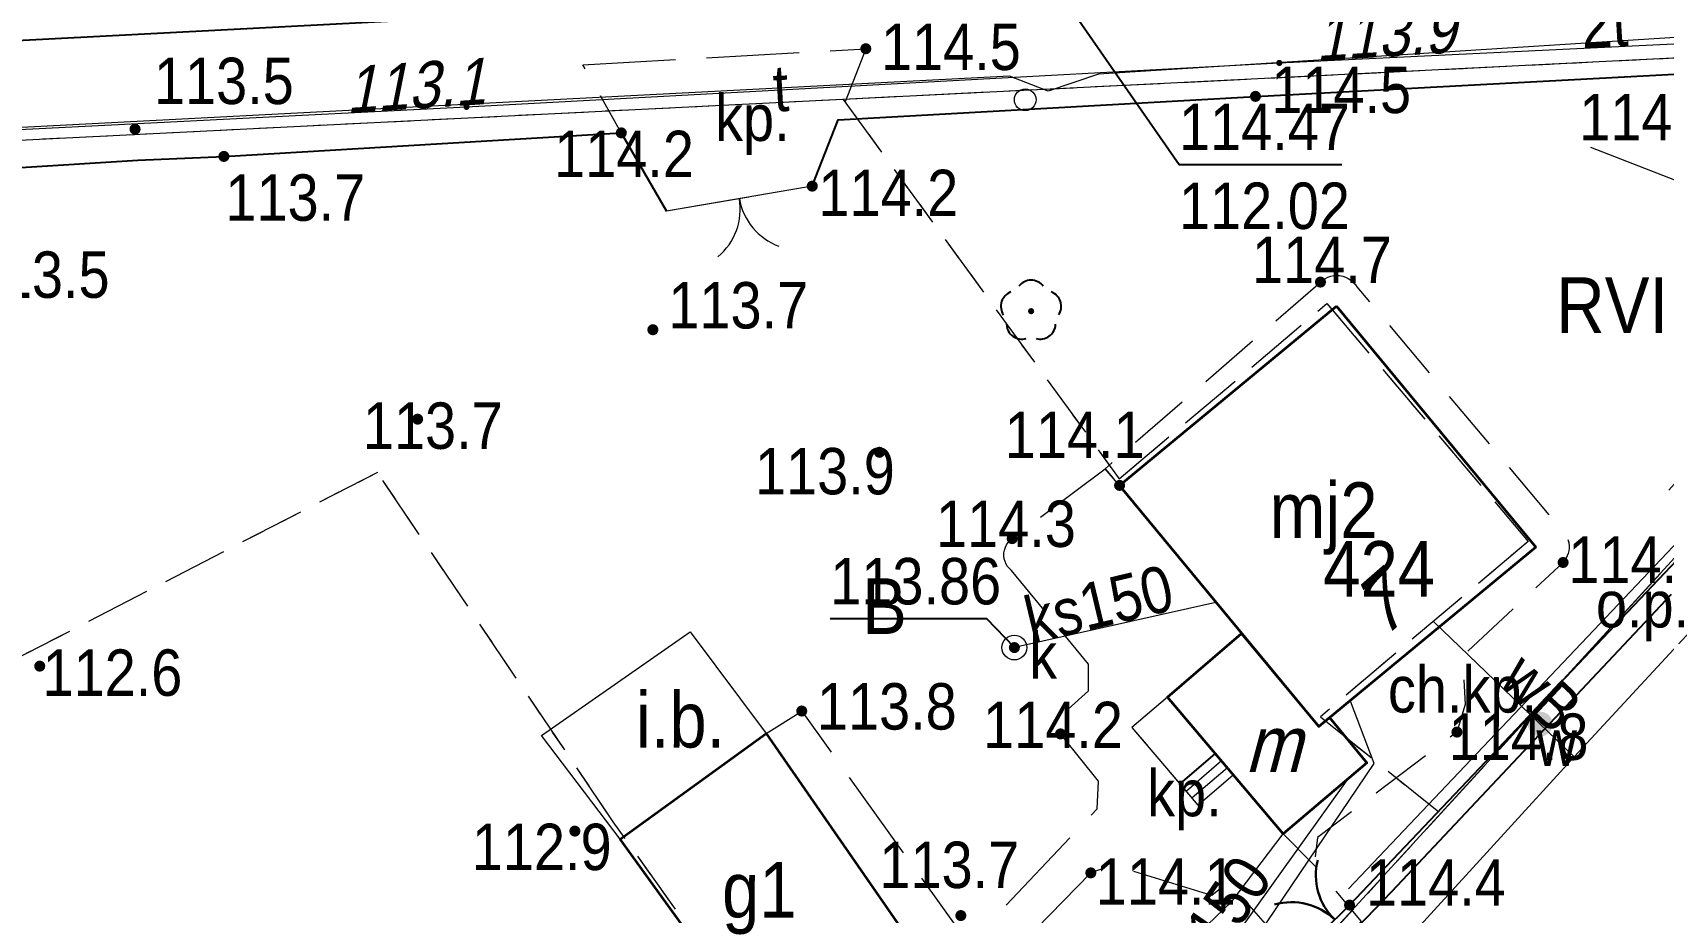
# Model space of a CAD drawing. Extents: x 6512885 to 6513481, y 5959590 to 5960000.
# Drawn here: x 6513154.6 to 6513207.3, y 5959928.8 to 5959957.2 of the extents above; entities that cross this region are included whole.
import ezdxf
from ezdxf.enums import TextEntityAlignment as Align

# ---------------------------------------------------------------- set-up
doc = ezdxf.new("R2010")
doc.units = 0
doc.header["$MEASUREMENT"] = 0
for name, pattern in [('2.0_1.0', [3, 2, -1]), ('217-1000', [2.8, 2.1, -0.7]), ('218-1000', [1.4, 0.7, -0.7]), ('219-1000', [0]), ('ktok02-1000', [0]), ('mz3.0_1.0', [4, 3, -1])]:
    doc.linetypes.add(name, pattern=pattern)
doc.layers.get('0').update_dxf_attribs({"color": 2, "linetype": 'CONTINUOUS', "lineweight": 5})
for name, color, linetype in [('210-Oznaczenie użytku', 7, 'CONTINUOUS'), ('217-Granica konturu klasyfikcyjnego', 7, 'CONTINUOUS'), ('218-Granica użytku', 7, 'CONTINUOUS'), ('219-Linia granicy', 7, 'CONTINUOUS'), ('238-Punkt adresowy budynku', 7, 'CONTINUOUS'), ('312-Budynek (powierzchnia)', 7, 'CONTINUOUS'), ('312-Numer ewidencyjny budynku', 7, 'CONTINUOUS'), ('312-Numer ewidencyjny budynku-Atr124', 7, 'CONTINUOUS'), ('352-schody (powierzchnia)', 7, 'CONTINUOUS'), ('510-Podpora jednosłupowa symb.-STPOW', 7, 'CONTINUOUS'), ('516-Kierunek linii eN-SEPOW', 7, 'CONTINUOUS'), ('626-Punkt rzędnej przewodu-STPOD', 7, 'CONTINUOUS'), ('626-Punkt rzędnej przewodu-STPOD-Atr2', 7, 'CONTINUOUS'), ('905-Brama w ogrodzeniu', 7, 'CONTINUOUS'), ('996-Tekst dodatkowy mały', 7, 'CONTINUOUS'), ('brama (linia)', 7, 'CONTINUOUS'), ('brama (linia) - symbol', 7, 'CONTINUOUS'), ('chodnik (powierzchnia)', 7, 'CONTINUOUS'), ('chodnik (powierzchnia)-Atr17', 7, 'CONTINUOUS'), ('drzewo liściaste (punkt)', 7, 'CONTINUOUS'), ('inna budowla (powierzchnia)', 7, 'CONTINUOUS'), ('inna budowla (powierzchnia)-Atr17', 7, 'CONTINUOUS'), ('inny obiekt przyrodniczy (linia)', 7, 'CONTINUOUS'), ('inny obiekt przyrodniczy (linia)-Atr17', 7, 'CONTINUOUS'), ('krawężnik (linia)', 7, 'CONTINUOUS'), ('ogrodzenie trwałe (linia)', 7, 'CONTINUOUS'), ('plac (powierzchnia)', 7, 'CONTINUOUS'), ('plac (powierzchnia)-Atr17', 7, 'CONTINUOUS'), ('przewód elektroenergetyczny (linia)', 7, 'CONTINUOUS'), ('przewód kanalizacyjny (linia)', 7, 'CONTINUOUS'), ('przewód kanalizacyjny (linia)-Atr1', 7, 'CONTINUOUS'), ('przewód telekomunikacyjny (linia)', 7, 'CONTINUOUS'), ('przewód telekomunikacyjny (linia)-Atr1', 7, 'CONTINUOUS'), ('przewód wodociągowy (linia)', 7, 'CONTINUOUS'), ('przewód wodociągowy (linia)-Atr1', 7, 'CONTINUOUS'), ('punkt o określonej wysokości (sieć kanalizacyjna)', 7, 'CONTINUOUS'), ('punkt o określonej wysokości (sieć kanalizacyjna)-Atr2', 7, 'CONTINUOUS'), ('punkt o określonej wysokości (sieć kanalizacyjna)-Atr3', 7, 'CONTINUOUS'), ('punkt wysokościowy naturalny', 7, 'CONTINUOUS'), ('punkt wysokościowy naturalny-Atr2', 7, 'CONTINUOUS'), ('właz okrągły - siec kanalizacyjna (punkt)', 7, 'CONTINUOUS'), ('właz okrągły - siec kanalizacyjna (punkt)-Atr17', 7, 'CONTINUOUS'), ('zasuwa - siec wodociągowa (punkt)', 7, 'CONTINUOUS'), ('zasuwa - siec wodociągowa (punkt)-Atr17', 7, 'CONTINUOUS')]:
    doc.layers.add(name, color=color, linetype=linetype)
doc.styles.get("Standard").update_dxf_attribs({"font": 'txt', "width": 0.75})
doc.linetypes.add('902-1000', pattern='A,5,0,[1,ksztalty.shx,S=1,R=0,X=0,Y=0],5', length=10)

# ---------------------------------------------------------------- blocks, each defined once
blk = doc.blocks.new('PW01')
at = {"linetype": 'Continuous', "lineweight": 13}
h = blk.add_hatch(color=0, dxfattribs=at)
edge = h.paths.add_edge_path()
edge.add_arc((0, 0), 0.18, 0, 360)
blk = doc.blocks.new('621')
at = {"linetype": 'Continuous', "lineweight": 0}
h = blk.add_hatch(color=0, dxfattribs=at)
edge = h.paths.add_edge_path()
edge.add_arc((0, 0), 0.1, 0, 360)
blk = doc.blocks.new('US22')
at = {"color": 0, "linetype": 'Continuous', "lineweight": 0}
blk.add_circle((0, 0), 0.4, dxfattribs=at)
blk = doc.blocks.new('510')
at = {"color": 0, "linetype": 'Continuous', "lineweight": 0}
blk.add_circle((0, 0), 0.35, dxfattribs=at)
blk = doc.blocks.new('OP021')
at = {"linetype": 'Continuous', "lineweight": 13}
h = blk.add_hatch(color=0, dxfattribs=at)
edge = h.paths.add_edge_path()
edge.add_arc((0, 0), 0.1, 0, 360)
at = {"color": 0, "linetype": 'Continuous', "lineweight": -3}
for centre, start, end in [((-0.476, 0.154), 110.388, 213.756), ((0, 0.5), 38.316, 141.684), ((0.476, 0.154), 326.244, 69.612), ((-0.294, -0.404), 182.272, 285.64), ((0.294, -0.404), 254.36, 357.728), ((0.294, -0.404), 254.36, 357.728)]:
    blk.add_arc(centre, 0.5, start, end, dxfattribs=at)
blk = doc.blocks.new('905')
at = {"color": 0, "linetype": 'Continuous', "lineweight": 30}
for centre, start, end in [((-2, 0), 0, 60), ((2, 0), 120, 180)]:
    blk.add_arc(centre, 2, start, end, dxfattribs=at)
blk = doc.blocks.new('US25')
at = {"linetype": 'Continuous', "lineweight": 13}
h = blk.add_hatch(color=0, dxfattribs=at)
edge = h.paths.add_edge_path()
edge.add_arc((0, 0), 0.4, 0, 360)
blk = doc.blocks.new('516')
at = {"color": 0, "linetype": 'Continuous', "lineweight": 0}
for p, q in [((5.05, 0), (3.919, 1.131)), ((1.05, 0), (9.05, 0)), ((5.05, 0), (3.919, -1.131))]:
    blk.add_line(p, q, dxfattribs=at)
blk = doc.blocks.new('OK02')
at = {"color": 0, "linetype": 'Continuous', "lineweight": 0}
for centre, start, end in [((-2, 0), 0, 60), ((2, 0), 120, 180)]:
    blk.add_arc(centre, 2, start, end, dxfattribs=at)

msp = doc.modelspace()

# ---------------------------------------------------------------- linework, layer by layer
at = {"layer": '217-Granica konturu klasyfikcyjnego', "color": 3, "linetype": '217-1000', "lineweight": 13, "flags": 128}
for points in [[(6513207.83, 5959956.36), (6513180.81, 5959955.02)], [(6513180.81, 5959955.02), (6513189.73, 5959942.76)], [(6513189.73, 5959942.76), (6513196.44, 5959948.43)], [(6513196.44, 5959948.43), (6513202.94, 5959940.74)], [(6513200.12, 5959931.95), (6513214.52, 5959947.69)], [(6513165.76, 5959942.97), (6513147.84, 5959933.72)], [(6513173.38, 5959931.68), (6513165.76, 5959942.97)], [(6513202.94, 5959940.74), (6513196.23, 5959935.07)], [(6513196.23, 5959935.07), (6513200.12, 5959931.95)], [(6513178.64, 5959924.3), (6513173.38, 5959931.68)]]:
    msp.add_lwpolyline(points, dxfattribs=at)
at = {"layer": '218-Granica użytku', "color": 3, "linetype": '218-1000', "lineweight": 13, "flags": 128}
for points in [[(6513207.83, 5959956.36), (6513180.81, 5959955.02)], [(6513180.81, 5959955.02), (6513110.92, 5959951.54)], [(6513180.81, 5959955.02), (6513189.73, 5959942.76)], [(6513189.73, 5959942.76), (6513196.44, 5959948.43)], [(6513196.44, 5959948.43), (6513202.94, 5959940.74)], [(6513200.12, 5959931.95), (6513214.52, 5959947.69)], [(6513165.76, 5959942.97), (6513147.84, 5959933.72)], [(6513173.38, 5959931.68), (6513165.76, 5959942.97)], [(6513202.94, 5959940.74), (6513196.23, 5959935.07)], [(6513196.23, 5959935.07), (6513200.12, 5959931.95)], [(6513185.48, 5959915.95), (6513200.12, 5959931.95)], [(6513178.64, 5959924.3), (6513173.38, 5959931.68)]]:
    msp.add_lwpolyline(points, dxfattribs=at)
at = {"layer": '219-Linia granicy', "color": 7, "linetype": '219-1000', "lineweight": 13, "flags": 128}
for points in [[(6513207.83, 5959956.36), (6513110.92, 5959951.54)], [(6513214.52, 5959947.69), (6513166.52, 5959895.23)]]:
    msp.add_lwpolyline(points, dxfattribs=at)
at = {"layer": '312-Budynek (powierzchnia)', "color": 7, "linetype": 'Continuous', "lineweight": 35, "flags": 128}
for points in [[(6513189.74, 5959942.55), (6513196.75, 5959948.34)], [(6513196.75, 5959948.34), (6513203.19, 5959940.55)], [(6513196.18, 5959934.76), (6513189.74, 5959942.55)], [(6513203.19, 5959940.55), (6513196.18, 5959934.76)], [(6513173.6, 5959931.12), (6513178.32, 5959934.53)], [(6513178.32, 5959934.53), (6513183.49, 5959927.07)], [(6513178.9, 5959923.78), (6513173.6, 5959931.12)]]:
    msp.add_lwpolyline(points, dxfattribs=at)
msp.add_lwpolyline([(6513193.68, 5959937.76), (6513196.18, 5959934.76), (6513196.52, 5959935.05), (6513197.73, 5959933.59), (6513195.03, 5959931.29), (6513191.29, 5959935.71)], close=True, dxfattribs=at)
at = {"layer": '352-schody (powierzchnia)', "color": 7, "linetype": 'Continuous', "lineweight": 18}
for p, q in [((6513191.29, 5959935.71), (6513190.14, 5959934.73)), ((6513192.83, 5959933.89), (6513191.29, 5959935.71)), ((6513190.14, 5959934.73), (6513191.69, 5959932.91)), ((6513192.83, 5959933.89), (6513191.69, 5959932.91)), ((6513191.69, 5959932.91), (6513192.83, 5959933.89)), ((6513192.84, 5959933.88), (6513191.7, 5959932.9)), ((6513193.41, 5959933.2), (6513192.83, 5959933.89)), ((6513193.03, 5959933.65), (6513191.9, 5959932.67)), ((6513193.23, 5959933.42), (6513192.08, 5959932.45)), ((6513191.69, 5959932.91), (6513192.27, 5959932.22)), ((6513192.27, 5959932.22), (6513193.41, 5959933.2))]:
    msp.add_line(p, q, dxfattribs=at)
at = {"layer": 'brama (linia)', "color": 7, "linetype": 'ktok02-1000', "lineweight": 18, "flags": 128}
msp.add_lwpolyline([(6513179.81, 5959952.22), (6513175.1, 5959951.41)], dxfattribs=at)
at = {"layer": 'chodnik (powierzchnia)', "color": 7, "linetype": '2.0_1.0', "lineweight": 18, "flags": 128}
msp.add_lwpolyline([(6513196.23, 5959949.12), (6513196.3, 5959949.18), (6513196.39, 5959949.24), (6513196.47, 5959949.28), (6513196.56, 5959949.31), (6513196.66, 5959949.33), (6513196.76, 5959949.33), (6513196.85, 5959949.33), (6513196.95, 5959949.31), (6513197.04, 5959949.28), (6513197.13, 5959949.24), (6513197.21, 5959949.18), (6513197.28, 5959949.12), (6513197.35, 5959949.05), (6513197.4, 5959948.97), (6513204.06, 5959941.06), (6513204.11, 5959941), (6513204.16, 5959940.93), (6513204.2, 5959940.85), (6513204.23, 5959940.77), (6513204.25, 5959940.69), (6513204.26, 5959940.6), (6513204.26, 5959940.52), (6513204.25, 5959940.44), (6513204.23, 5959940.35), (6513204.2, 5959940.27), (6513204.17, 5959940.2), (6513204.12, 5959940.13), (6513204.07, 5959940.06), (6513200.83, 5959937.04), (6513200.9, 5959935.47), (6513200.64, 5959934.58), (6513196.13, 5959931.17), (6513196.03, 5959930.28), (6513195.03, 5959931.29), (6513197.73, 5959933.59), (6513196.52, 5959935.05), (6513203.19, 5959940.55), (6513196.75, 5959948.34), (6513189.74, 5959942.55), (6513189.27, 5959943.09)], close=True, dxfattribs=at)
at = {"layer": 'inna budowla (powierzchnia)', "color": 7, "linetype": 'Continuous', "lineweight": 18, "flags": 128}
msp.add_lwpolyline([(6513173.6, 5959931.12), (6513171.06, 5959934.47), (6513175.86, 5959937.82), (6513178.32, 5959934.53)], close=True, dxfattribs=at)
at = {"layer": 'inny obiekt przyrodniczy (linia)', "color": 7, "linetype": 'Continuous', "lineweight": 18, "flags": 128}
msp.add_lwpolyline([(6513197.14, 5959929.51), (6513209.02, 5959942.04)], dxfattribs=at)
at = {"layer": 'krawężnik (linia)', "color": 7, "linetype": 'Continuous', "lineweight": 25, "flags": 128}
for points in [[(6513167.73, 5959957.62), (6513138.2, 5959956.09)], [(6513207.56, 5959939.03), (6513198.53, 5959929.42), (6513188.35, 5959918.84), (6513182.22, 5959910.66)]]:
    msp.add_lwpolyline(points, dxfattribs=at)
at = {"layer": 'ogrodzenie trwałe (linia)', "color": 7, "linetype": '902-1000', "lineweight": 25, "flags": 128}
for points in [[(6513179.81, 5959952.22), (6513180.65, 5959954.36), (6513194.13, 5959955.12), (6513207.67, 5959955.84), (6513214.93, 5959947.71), (6513197.17, 5959928.99), (6513196.27, 5959928.1), (6513188.42, 5959919.86), (6513185.23, 5959916.67)], [(6513158.02, 5959953.06), (6513160.8, 5959953.18), (6513173.64, 5959953.94), (6513175.1, 5959951.41)], [(6513128.97, 5959951.24), (6513158.02, 5959953.06)]]:
    msp.add_lwpolyline(points, dxfattribs=at)
at = {"layer": 'plac (powierzchnia)', "color": 7, "linetype": 'mz3.0_1.0', "lineweight": 18, "flags": 128}
for points in [[(6513172.4, 5959956.14), (6513181.54, 5959956.66), (6513180.65, 5959954.36), (6513179.81, 5959952.22), (6513175.1, 5959951.41), (6513173.63, 5959953.96)], [(6513178.32, 5959934.53), (6513179.47, 5959935.26), (6513184.59, 5959928.11), (6513185.3, 5959928.16), (6513189.02, 5959932.1), (6513189.06, 5959932.99), (6513187.83, 5959934.52), (6513187.99, 5959935.24), (6513188.74, 5959935.91), (6513188.73, 5959936.77), (6513186.25, 5959939.8), (6513186.18, 5959939.86), (6513186.12, 5959939.93), (6513186.07, 5959940.01), (6513186.04, 5959940.09), (6513186.01, 5959940.18), (6513186, 5959940.27), (6513186, 5959940.37), (6513186.02, 5959940.46), (6513186.05, 5959940.55), (6513186.09, 5959940.63), (6513186.14, 5959940.7), (6513186.2, 5959940.77), (6513186.27, 5959940.83), (6513189.27, 5959943.09), (6513189.74, 5959942.55), (6513193.68, 5959937.76), (6513191.29, 5959935.71), (6513190.14, 5959934.73), (6513192.27, 5959932.22), (6513193.41, 5959933.2), (6513195.03, 5959931.29), (6513196.03, 5959930.28), (6513197.54, 5959928.46), (6513196.82, 5959927.65), (6513196.26, 5959928.21), (6513195.41, 5959927.29), (6513193.27, 5959929.74), (6513192.72, 5959929.3), (6513189.52, 5959930.28), (6513188.81, 5959930.03), (6513185.93, 5959927.08), (6513185.87, 5959926.46), (6513186.93, 5959925.01), (6513186.96, 5959924.96), (6513186.99, 5959924.9), (6513187.01, 5959924.84), (6513187.02, 5959924.78), (6513187.03, 5959924.71), (6513187.02, 5959924.65), (6513187.01, 5959924.58), (6513187, 5959924.52), (6513186.97, 5959924.47), (6513186.94, 5959924.41), (6513186.9, 5959924.36), (6513186.86, 5959924.31), (6513186.81, 5959924.27), (6513185.97, 5959923.48), (6513183.49, 5959927.07)]]:
    msp.add_lwpolyline(points, close=True, dxfattribs=at)
at = {"layer": 'przewód elektroenergetyczny (linia)', "color": 1, "linetype": 'Continuous', "lineweight": 18, "flags": 128}
msp.add_lwpolyline([(6513137.75, 5959932.17), (6513137.17, 5959931.25), (6513139.68, 5959926.38), (6513143.67, 5959921.09), (6513162.73, 5959902.77), (6513164.64, 5959902.15), (6513181.32, 5959915.99), (6513184.87, 5959917.37), (6513193.97, 5959927.65), (6513197.96, 5959933.56), (6513197.2, 5959935.58)], dxfattribs=at)
at = {"layer": 'przewód kanalizacyjny (linia)', "color": 34, "linetype": 'Continuous', "lineweight": 18, "flags": 128}
for points in [[(6513192.85, 5959938.77), (6513186.34, 5959937.31)], [(6513197.11, 5959933.07), (6513190.88, 5959924.36), (6513189.63, 5959923.08)], [(6513178.3, 5959914.73), (6513178.93, 5959915.31), (6513180.07, 5959916.35), (6513193.37, 5959929.11), (6513195.03, 5959931.29)]]:
    msp.add_lwpolyline(points, dxfattribs=at)
at = {"layer": 'przewód telekomunikacyjny (linia)', "color": 30, "linetype": 'Continuous', "lineweight": 18, "flags": 128}
for points in [[(6513223.64, 5959943.82), (6513216.05, 5959952.58), (6513214.04, 5959951.92), (6513208.37, 5959957.07), (6513189.06, 5959955.84), (6513187.43, 5959955.29), (6513186.18, 5959955.77), (6513149.07, 5959953.85), (6513118.4, 5959952.64), (6513103.24, 5959951.83), (6513072.82, 5959949.87), (6513048.77, 5959948.21), (6513028.84, 5959946.86), (6513007.93, 5959945.77), (6512982.45, 5959943.96), (6512951.19, 5959941.74), (6512928.5, 5959939.18), (6512906.63, 5959936.58), (6512889.2, 5959932.735)], [(6512889.2, 5959932.438), (6512891.2, 5959932.97), (6512904.95, 5959936.66), (6512913.74, 5959937.91), (6512940.6, 5959941.02), (6512948.36, 5959941.74), (6512984.1, 5959944.04), (6512999.93, 5959945.08), (6513016.74, 5959946.09), (6513030.71, 5959947.02), (6513042.28, 5959948.01), (6513072.87, 5959949.8), (6513110.58, 5959952.2), (6513143.14, 5959953.49), (6513168.64, 5959954.78), (6513194.9, 5959956.2), (6513208.32, 5959956.85), (6513215.06, 5959950.81), (6513221.38, 5959943.74)]]:
    msp.add_lwpolyline(points, dxfattribs=at)
at = {"layer": 'przewód wodociągowy (linia)', "color": 5, "linetype": 'Continuous', "lineweight": 18, "flags": 128}
for points in [[(6513217.23, 5959965.2), (6513217.68, 5959948.2), (6513211.79, 5959941.74), (6513204.44, 5959933.79), (6513182.79, 5959910.08), (6513176.73, 5959902.25)], [(6513199.88, 5959938.15), (6513204.43, 5959933.78)]]:
    msp.add_lwpolyline(points, dxfattribs=at)
at = {"layer": 'punkt o określonej wysokości (sieć kanalizacyjna)-Atr2', "color": 7, "flags": 128}
for points in [[(6513187.29, 5959959.22), (6513191.66, 5959952.92), (6513196.921, 5959952.92)], [(6513186.34, 5959937.31), (6513185.45, 5959938.24), (6513180.391, 5959938.24)]]:
    msp.add_lwpolyline(points, dxfattribs=at)

# ---------------------------------------------------------------- block references
at = {"layer": '510-Podpora jednosłupowa symb.-STPOW', "color": 7, "linetype": 'Continuous', "lineweight": 13}
msp.add_blockref('510', (6513186.69, 5959955.01), dxfattribs=at)
at = {"layer": '516-Kierunek linii eN-SEPOW', "color": 7, "linetype": 'Continuous', "lineweight": 13}
for p, rotation in [((6513213.4, 5959950.19), 158.795), ((6513213.51, 5959949.15), 228.249)]:
    msp.add_blockref('516', p, dxfattribs=dict(at, rotation=rotation))
at = {"layer": '626-Punkt rzędnej przewodu-STPOD', "color": 30, "linetype": 'Continuous', "lineweight": 13}
for p in [(6513194.9, 5959956.2), (6513168.64, 5959954.78)]:
    msp.add_blockref('621', p, dxfattribs=at)
at = {"layer": '905-Brama w ogrodzeniu', "color": 7, "linetype": 'Continuous', "lineweight": 25, "rotation": 45.96000000000001}
msp.add_blockref('905', (6513196.69, 5959928.52), dxfattribs=at)
at = {"layer": 'brama (linia) - symbol', "color": 7, "linetype": 'Continuous', "lineweight": 18, "rotation": 189.758}
msp.add_blockref('OK02', (6513177.455, 5959951.815), dxfattribs=at)
at = {"layer": 'drzewo liściaste (punkt)', "color": 94, "linetype": 'Continuous', "lineweight": 13}
msp.add_blockref('OP021', (6513186.88, 5959948.18), dxfattribs=at)
at = {"layer": 'punkt o określonej wysokości (sieć kanalizacyjna)', "color": 34, "linetype": 'Continuous', "lineweight": 13}
msp.add_blockref('PW01', (6513186.34, 5959937.31), dxfattribs=at)
at = {"layer": 'punkt wysokościowy naturalny', "color": 7, "linetype": 'Continuous', "lineweight": 13}
for p in [(6513181.54, 5959956.66), (6513194.13, 5959955.12), (6513157.93, 5959954.06), (6513173.64, 5959953.94), (6513160.8, 5959953.18), (6513179.81, 5959952.22), (6513196.23, 5959949.12), (6513174.66, 5959947.58), (6513167.06, 5959944.69), (6513181.98, 5959943.62), (6513189.74, 5959942.55), (6513186.27, 5959940.83), (6513204.07, 5959940.06), (6513154.85, 5959936.71), (6513179.47, 5959935.26), (6513187.83, 5959934.52), (6513200.64, 5959934.58), (6513172.14, 5959931.38), (6513188.81, 5959930.03), (6513197.17, 5959928.99), (6513184.61, 5959928.65)]:
    msp.add_blockref('PW01', p, dxfattribs=at)
at = {"layer": 'właz okrągły - siec kanalizacyjna (punkt)', "color": 7, "linetype": 'Continuous', "lineweight": 13}
msp.add_blockref('US22', (6513186.34, 5959937.31), dxfattribs=at)
at = {"layer": 'zasuwa - siec wodociągowa (punkt)', "color": 7, "linetype": 'Continuous', "lineweight": 13, "rotation": 136.992}
msp.add_blockref('US25', (6513203.33, 5959934.84), dxfattribs=at)

# ---------------------------------------------------------------- texts
at = {"layer": '210-Oznaczenie użytku', "color": 3, "linetype": 'Continuous', "lineweight": 18, "width": 0.9}
for s, p in [('RVI', (6513203.85, 5959947.47)), ('B', (6513181.42, 5959937.75))]:
    msp.add_text(s, height=1.8, dxfattribs=at).set_placement(p)
at = {"layer": '238-Punkt adresowy budynku', "color": 7, "linetype": 'Continuous', "lineweight": 18, "oblique": 15, "width": 0.9}
msp.add_text('7', height=1.8, rotation=41.012, dxfattribs=at).set_placement((6513198.72, 5959937.99), align=Align.CENTER)
at = {"layer": '312-Numer ewidencyjny budynku', "color": 7, "linetype": 'Continuous', "lineweight": 18, "width": 0.9}
msp.add_text('424', height=1.8, dxfattribs=at).set_placement((6513196.32, 5959940.75), align=Align.TOP_LEFT)
at = {"layer": '312-Numer ewidencyjny budynku-Atr124', "color": 7, "width": 0.9}
for s, p in [('mj2', (6513196.33, 5959941.75)), ('g1', (6513178.1, 5959929.48))]:
    msp.add_text(s, height=1.8, dxfattribs=at).set_placement(p, align=Align.MIDDLE_CENTER)
at = {"layer": '626-Punkt rzędnej przewodu-STPOD-Atr2', "color": 30, "oblique": 15, "width": 0.9}
for s, rotation, p in [('113.9', 3.587, (6513196.1, 5959956.26)), ('113.1', 3.683, (6513164.77, 5959954.58))]:
    msp.add_text(s, height=1.5, rotation=rotation, dxfattribs=at).set_placement(p)
at = {"layer": '996-Tekst dodatkowy mały', "color": 7, "linetype": 'Continuous', "lineweight": 18, "oblique": 15, "width": 0.9}
msp.add_text('m', height=1.8, dxfattribs=at).set_placement((6513193.79, 5959935.09), align=Align.TOP_LEFT)
at = {"layer": 'chodnik (powierzchnia)-Atr17', "color": 7, "width": 0.9}
msp.add_text('ch.kp.', height=1.5, dxfattribs=at).set_placement((6513198.41, 5959935.21))
at = {"layer": 'inna budowla (powierzchnia)-Atr17', "color": 7, "width": 0.9}
msp.add_text('i.b.', height=1.8, dxfattribs=at).set_placement((6513174.11, 5959934.08))
at = {"layer": 'inny obiekt przyrodniczy (linia)-Atr17', "color": 7, "width": 0.9}
msp.add_text('o.p.', height=1.5, dxfattribs=at).set_placement((6513205.13, 5959937.96))
at = {"layer": 'plac (powierzchnia)-Atr17', "color": 7, "width": 0.9}
for p in [(6513176.67, 5959953.68), (6513190.63, 5959931.86)]:
    msp.add_text('kp.', height=1.5, dxfattribs=at).set_placement(p)
at = {"layer": 'przewód kanalizacyjny (linia)-Atr1', "color": 34, "width": 0.9}
for rotation, p in [(13.432, (6513186.9, 5959937.43)), (55.196, (6513191.98, 5959925.91))]:
    msp.add_text('ks150', height=1.5, rotation=rotation, dxfattribs=at).set_placement(p)
at = {"layer": 'przewód telekomunikacyjny (linia)-Atr1', "color": 30, "width": 0.9}
msp.add_text('2t', height=1.5, rotation=3.225, dxfattribs=at).set_placement((6513204.69, 5959956.67))
msp.add_text('t', height=1.5, rotation=3.225, dxfattribs=at).set_placement((6513178.54, 5959955.37), align=Align.MIDDLE_LEFT)
at = {"layer": 'przewód wodociągowy (linia)-Atr1', "color": 5, "width": 0.9}
msp.add_text('wB', height=1.5, rotation=-43.031, dxfattribs=at).set_placement((6513201.94, 5959936.17))
at = {"layer": 'punkt o określonej wysokości (sieć kanalizacyjna)-Atr2', "color": 34, "width": 0.9}
for s, p in [('114.47', (6513191.66, 5959952.935)), ('113.86', (6513180.391, 5959938.255))]:
    msp.add_text(s, height=1.5, dxfattribs=at).set_placement(p, align=Align.BOTTOM_LEFT)
at = {"layer": 'punkt o określonej wysokości (sieć kanalizacyjna)-Atr3', "color": 34, "width": 0.9}
msp.add_text('112.02', height=1.5, dxfattribs=at).set_placement((6513191.66, 5959950.385), align=Align.BOTTOM_LEFT)
at = {"layer": 'punkt wysokościowy naturalny-Atr2', "color": 7, "width": 0.9}
for s, p in [('114.5', (6513182.03, 5959955.97)), ('113.5', (6513158.54, 5959954.87)), ('114.5', (6513194.64, 5959954.58)), ('114.9', (6513204.59, 5959953.7)), ('114.2', (6513171.47, 5959952.51)), ('113.7', (6513160.85, 5959951.1)), ('114.2', (6513180.01, 5959951.25)), ('114.7', (6513194.02, 5959949.09)), ('113.5', (6513152.59, 5959948.61)), ('113.7', (6513175.16, 5959947.62)), ('113.7', (6513165.29, 5959943.73)), ('114.1', (6513186.03, 5959943.43)), ('113.9', (6513177.96, 5959942.26)), ('114.3', (6513183.81, 5959940.56)), ('114.7', (6513204.24, 5959939.4)), ('112.6', (6513154.94, 5959935.75)), ('113.8', (6513179.96, 5959934.66)), ('114.2', (6513185.33, 5959934.06)), ('114.8', (6513200.37, 5959933.68)), ('112.9', (6513168.81, 5959930.12)), ('113.7', (6513181.98, 5959929.54)), ('114.1', (6513188.97, 5959929)), ('114.4', (6513197.7, 5959928.97))]:
    msp.add_text(s, height=1.5, dxfattribs=at).set_placement(p)
at = {"layer": 'właz okrągły - siec kanalizacyjna (punkt)-Atr17', "color": 7, "width": 0.9}
msp.add_text('k', height=1.5, dxfattribs=at).set_placement((6513186.82, 5959936.3))
at = {"layer": 'zasuwa - siec wodociągowa (punkt)-Atr17', "color": 7, "width": 0.9}
msp.add_text('w', height=1.5, dxfattribs=at).set_placement((6513203.21, 5959933.48))

doc.saveas('drawing.dxf')
